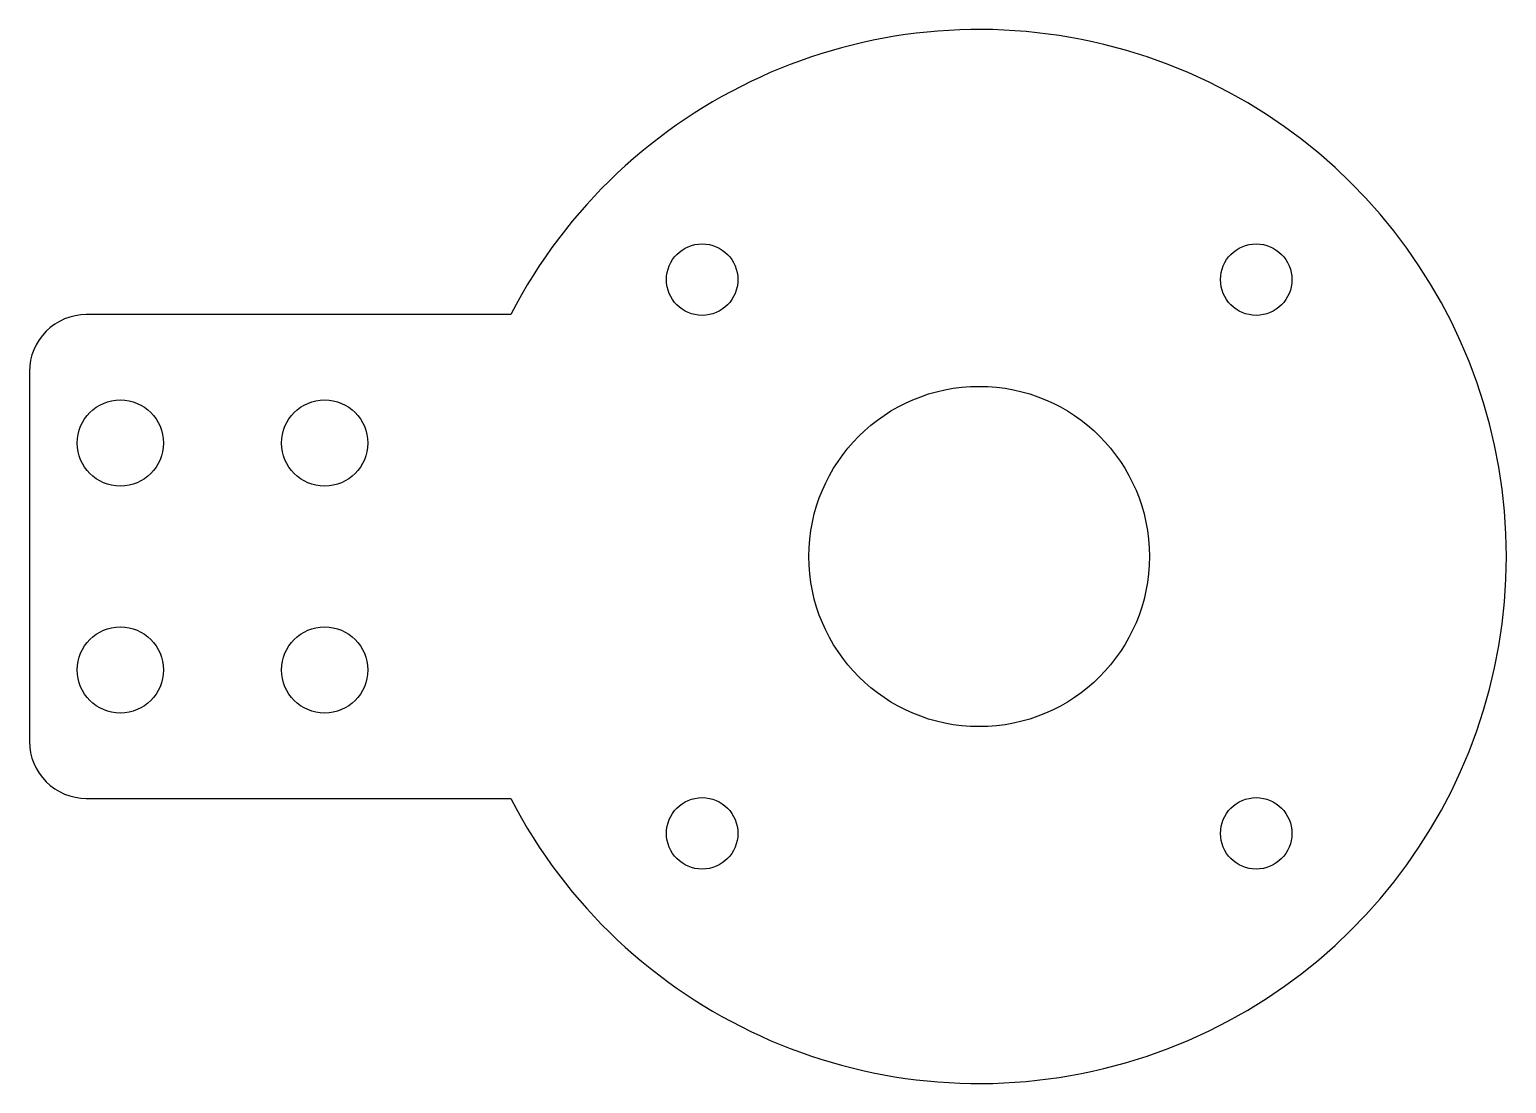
# Model space of a CAD drawing. Header units: inches. Extents: x 0 to 3.25, y -1.16 to 1.16.
import ezdxf

# ---------------------------------------------------------------- set-up
doc = ezdxf.new("R2010")
doc.units = ezdxf.units.IN
doc.header["$MEASUREMENT"] = 0

msp = doc.modelspace()

# ---------------------------------------------------------------- linework, layer by layer
msp.add_lwpolyline([(0, 0.408), (0, -0.408, 0.414214), (0.125, -0.533), (1.06, -0.533, 4.115027), (1.06, 0.533), (0.125, 0.533, 0.414214)], format="xyb", close=True)
for centre, radius in [((1.4817, 0.6102), 0.0787), ((2.7021, 0.6102), 0.0787), ((2.0919, 0), 0.375), ((0.2, 0.25), 0.095), ((0.65, 0.25), 0.095), ((0.2, -0.25), 0.095), ((0.65, -0.25), 0.095), ((1.4817, -0.6102), 0.0787), ((2.7021, -0.6102), 0.0787)]:
    msp.add_circle(centre, radius)

doc.saveas('drawing.dxf')
